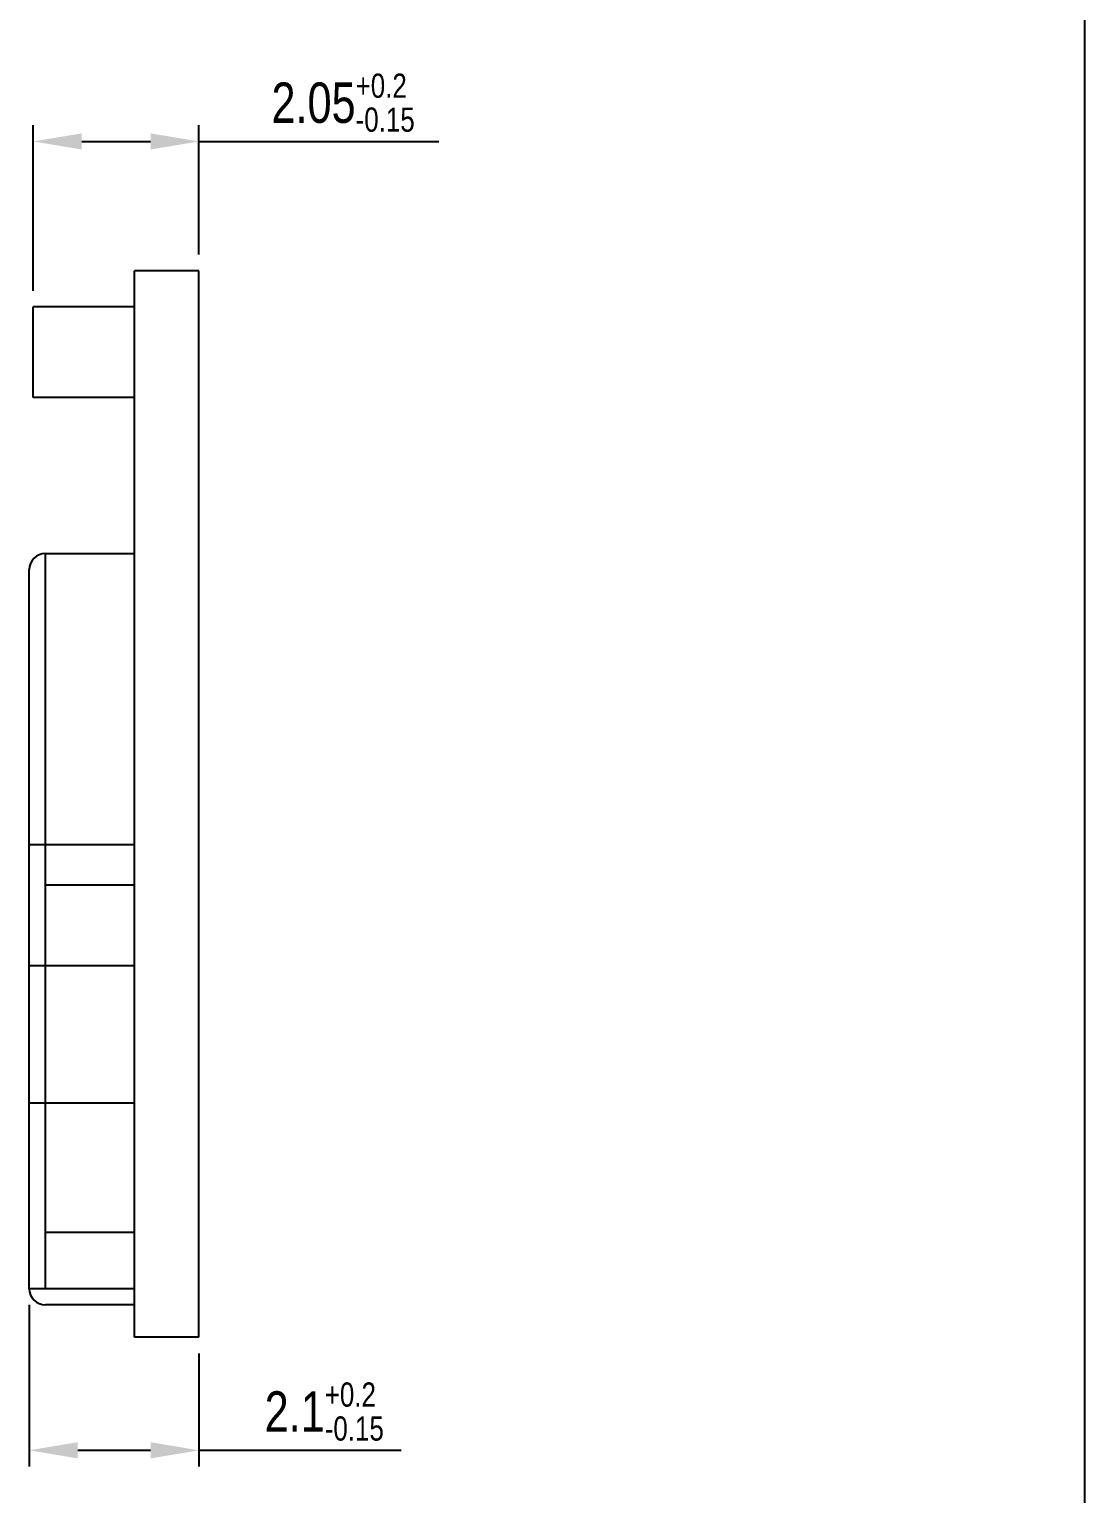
# Model space of a CAD drawing. Header units: millimetres. Extents: x 0 to 189, y 4 to 276.
# Drawn here: x 123.2 to 188.5, y 81.6 to 172.3 of the extents above; entities that cross this region are included whole.
import ezdxf

# ---------------------------------------------------------------- set-up
doc = ezdxf.new("R2010")
doc.units = ezdxf.units.MM
doc.header["$LTSCALE"] = 19.36
doc.header["$PDMODE"] = 3
doc.header["$PDSIZE"] = 8
doc.layers.get('0').update_dxf_attribs({"linetype": 'CONTINUOUS'})
doc.layers.get('Defpoints').update_dxf_attribs({"linetype": 'CONTINUOUS'})
doc.styles.get("Standard").update_dxf_attribs({"font": 'txt', "width": 0.8})
doc.dimstyles.new('DIMSTYLE_1', dxfattribs={"dimtxt": 2.5, "dimasz": 3, "dimexe": 1, "dimexo": 1, "dimgap": 0.65, "dimtad": 1, "dimlfac": 0.2, "dimdsep": 46, "dimtxsty": 'Standard', "dimblk": '_FILLED', "dimcen": 0.09, "dimazin": 2, "dimtol": 1, "dimtp": 0.2, "dimtm": 0.15, "dimtfac": 0.6, "dimtofl": 0, "dimtmove": 0, "dimatfit": 3, "dimldrblk": '_FILLED', "dimfxl": 0, "dimtolj": 1, "dimarcsym": 0})

# ---------------------------------------------------------------- blocks, each defined once
blk = doc.blocks.new('_FILLED')
at = {"color": 0, "linetype": 'ByBlock'}
blk.add_solid([(0, 0), (-1, 0.167), (-1, -0.167)], dxfattribs=at)
blk = doc.blocks.new('*D22')
at = {"color": 0, "lineweight": -2}
for p, q in [((123.24, 93.329), (123.24, 83.329)), ((133.74, 90.329), (133.74, 83.329)), ((126.24, 84.329), (130.74, 84.329)), ((133.74, 84.329), (146.24, 84.329))]:
    blk.add_line(p, q, dxfattribs=at)
at = {"layer": 'Defpoints', "color": 0}
for p in [(123.24, 94.329), (133.74, 91.329), (123.24, 84.329)]:
    blk.add_point(p, dxfattribs=at)
at = {"color": 0, "lineweight": -2, "xscale": 3, "yscale": 3, "zscale": 3, "rotation": 180}
blk.add_blockref('_FILLED', (123.24, 84.329), dxfattribs=at)
at = {"color": 0, "lineweight": -2, "xscale": 3, "yscale": 3, "zscale": 3}
blk.add_blockref('_FILLED', (133.74, 84.329), dxfattribs=at)
at = {"color": 0, "insert": (141.49, 86.729), "char_height": 2.5, "attachment_point": 5}
blk.add_mtext('\\A1;2.1{\\H0.6x;\\S+0.2^ -0.15;}', dxfattribs=at)
blk = doc.blocks.new('*D23')
at = {"color": 0, "lineweight": -2}
for p, q in [((123.49, 156.092), (123.49, 166.329)), ((133.74, 158.329), (133.74, 166.329)), ((126.49, 165.329), (130.74, 165.329)), ((133.74, 165.329), (148.574, 165.329))]:
    blk.add_line(p, q, dxfattribs=at)
at = {"layer": 'Defpoints', "color": 0}
for p in [(133.74, 165.329), (133.74, 157.329), (123.49, 155.092)]:
    blk.add_point(p, dxfattribs=at)
at = {"color": 0, "lineweight": -2, "xscale": 3, "yscale": 3, "zscale": 3, "rotation": 180}
blk.add_blockref('_FILLED', (123.49, 165.329), dxfattribs=at)
at = {"color": 0, "lineweight": -2, "xscale": 3, "yscale": 3, "zscale": 3}
blk.add_blockref('_FILLED', (133.74, 165.329), dxfattribs=at)
at = {"color": 0, "insert": (142.657, 167.729), "char_height": 2.5, "attachment_point": 5}
blk.add_mtext('\\A1;2.05{\\H0.6x;\\S+0.2^ -0.15;}', dxfattribs=at)

msp = doc.modelspace()

# ---------------------------------------------------------------- linework, layer by layer
at = {"color": 7, "linetype": 'Continuous'}
for p, q in [((188.542, 3.653), (188.542, 275.551)), ((129.74, 91.329), (129.74, 157.329)), ((133.74, 157.329), (129.74, 157.329)), ((133.74, 91.329), (133.74, 157.329)), ((123.49, 149.492), (123.49, 155.092)), ((129.74, 155.092), (123.49, 155.092)), ((129.74, 149.492), (123.49, 149.492)), ((124.24, 94.329), (124.24, 139.829)), ((124.24, 139.829), (129.74, 139.829)), ((123.24, 94.329), (123.24, 138.829)), ((123.24, 121.829), (129.74, 121.829)), ((124.24, 119.329), (129.74, 119.329)), ((123.24, 114.329), (129.74, 114.329)), ((123.24, 105.829), (129.74, 105.829)), ((124.24, 97.829), (129.74, 97.829)), ((129.74, 94.329), (123.24, 94.329)), ((129.74, 93.329), (124.24, 93.329)), ((133.74, 91.329), (129.74, 91.329))]:
    msp.add_line(p, q, dxfattribs=at)
for centre, start, end in [((124.24, 138.829), 90, 180), ((124.24, 94.329), 180, 270)]:
    msp.add_arc(centre, 1, start, end, dxfattribs=at)

# ---------------------------------------------------------------- dimensions: what is measured, and where the dimension line sits
dim = msp.add_linear_dim(base=(133.74, 165.329), p1=(123.49, 155.092), p2=(133.74, 157.329), dimstyle='DIMSTYLE_1')
dim.commit()
dim.dimension.update_dxf_attribs({"geometry": '*D23', "text_midpoint": (142.657, 167.729)})
dim = msp.add_linear_dim(base=(123.24, 84.329), p1=(133.74, 91.329), p2=(123.24, 94.329), dimstyle='DIMSTYLE_1')
dim.commit()
dim.dimension.update_dxf_attribs({"geometry": '*D22', "text_midpoint": (141.49, 84.329), "dimtype": 160})

doc.saveas('drawing.dxf')
